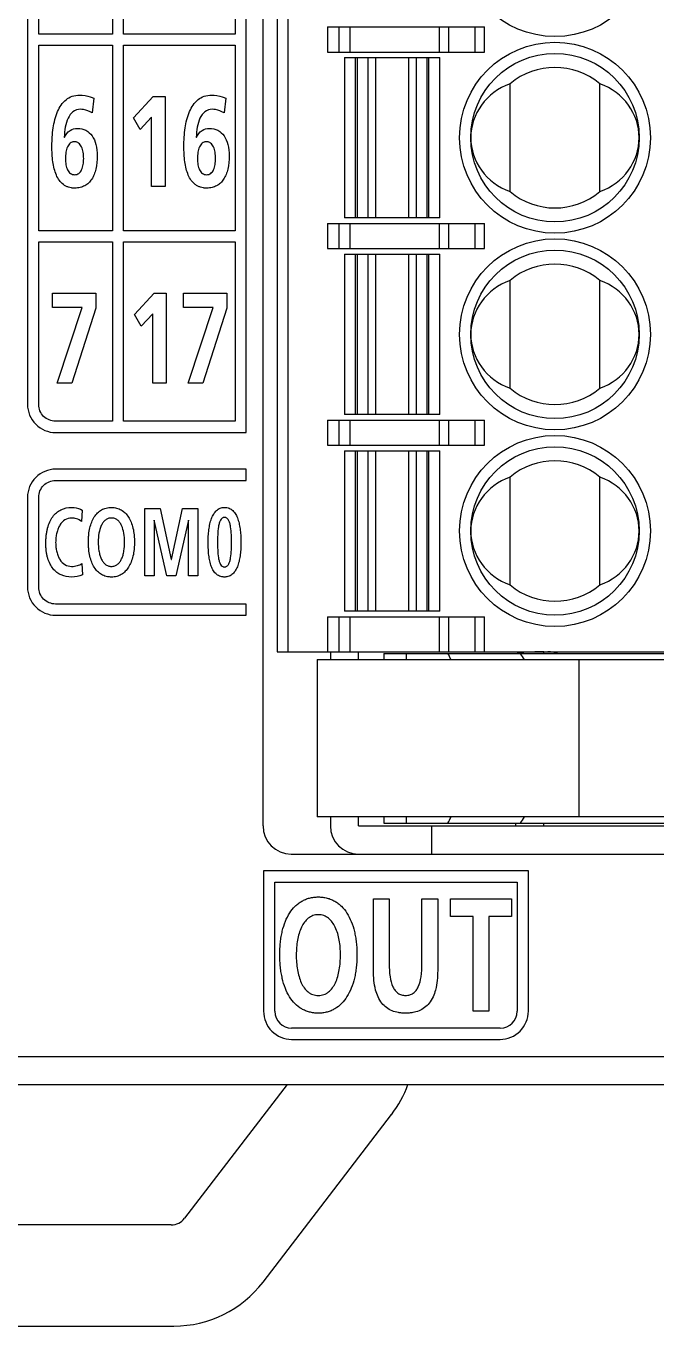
# Model space of a CAD drawing. Extents: x 174.2 to 222.4, y 163.3 to 260.6.
# Drawn here: x 198.95 to 210.17, y 163.34 to 186.47 of the extents above; entities that cross this region are included whole.
import ezdxf

# ---------------------------------------------------------------- set-up
doc = ezdxf.new("R2010")
doc.units = 0
doc.header["$LTSCALE"] = 23.1
doc.layers.get('0').update_dxf_attribs({"linetype": 'CONTINUOUS'})

msp = doc.modelspace()

# ---------------------------------------------------------------- linework, layer by layer
at = {"color": 7, "linetype": 'Continuous'}
for p, q in [((203.173, 172.235), (203.173, 250.235)), ((203.423, 207.635), (203.423, 175.335)), ((203.623, 175.335), (203.623, 207.635)), ((202.875, 179.237), (202.875, 207.23)), ((198.977, 206.73), (198.977, 179.737)), ((199.177, 186.33), (199.177, 189.63)), ((200.489, 189.63), (200.489, 186.33)), ((200.689, 186.33), (200.689, 189.63)), ((202.675, 189.63), (202.675, 186.33)), ((200.489, 186.33), (199.177, 186.33)), ((202.675, 186.33), (200.689, 186.33)), ((204.323, 186.46), (207.116, 186.46)), ((204.323, 186.46), (204.323, 186.01)), ((204.523, 186.46), (204.523, 186.01)), ((204.723, 186.01), (204.723, 186.46)), ((206.308, 186.46), (206.308, 186.01)), ((206.481, 186.01), (206.481, 186.46)), ((206.943, 186.46), (206.943, 186.01)), ((207.116, 186.01), (207.116, 186.46)), ((199.177, 186.13), (200.489, 186.13)), ((199.177, 182.829), (199.177, 186.13)), ((200.489, 186.13), (200.489, 182.829)), ((200.689, 186.13), (202.675, 186.13)), ((200.689, 182.829), (200.689, 186.13)), ((202.675, 186.13), (202.675, 182.829)), ((204.323, 186.01), (207.116, 186.01)), ((204.623, 185.91), (206.323, 185.91)), ((204.623, 185.91), (204.623, 183.06)), ((204.823, 183.06), (204.823, 185.91)), ((204.848, 185.91), (204.848, 183.06)), ((205.046, 183.06), (205.046, 185.91)), ((205.176, 185.91), (205.176, 183.06)), ((205.771, 183.06), (205.771, 185.91)), ((205.901, 185.91), (205.901, 183.06)), ((206.099, 183.06), (206.099, 185.91)), ((206.123, 185.91), (206.123, 183.06)), ((206.323, 183.06), (206.323, 185.91)), ((207.573, 183.525), (207.573, 185.446)), ((209.173, 183.525), (209.173, 185.446)), ((200.159, 185.186), (200.128, 184.927)), ((200.865, 184.84), (201.215, 185.216)), ((201.215, 185.216), (201.428, 185.216)), ((201.428, 185.216), (201.428, 183.615)), ((202.509, 185.186), (202.478, 184.927)), ((200.985, 184.631), (200.865, 184.84)), ((201.188, 184.851), (200.985, 184.631)), ((201.188, 183.615), (201.188, 184.851)), ((199.633, 184.496), (199.636, 184.491)), ((201.983, 184.496), (201.987, 184.491)), ((201.428, 183.615), (201.188, 183.615)), ((206.323, 183.06), (204.623, 183.06)), ((200.489, 182.829), (199.177, 182.829)), ((202.675, 182.829), (200.689, 182.829)), ((204.323, 182.96), (207.116, 182.96)), ((204.323, 182.96), (204.323, 182.51)), ((204.523, 182.96), (204.523, 182.51)), ((204.723, 182.51), (204.723, 182.96)), ((206.308, 182.96), (206.308, 182.51)), ((206.481, 182.51), (206.481, 182.96)), ((206.943, 182.96), (206.943, 182.51)), ((207.116, 182.51), (207.116, 182.96)), ((199.177, 182.629), (200.489, 182.629)), ((199.177, 179.737), (199.177, 182.629)), ((200.489, 182.629), (200.489, 179.438)), ((200.689, 182.629), (202.675, 182.629)), ((200.689, 179.438), (200.689, 182.629)), ((202.675, 182.629), (202.675, 179.438)), ((204.323, 182.51), (207.116, 182.51)), ((204.623, 182.41), (206.323, 182.41)), ((204.623, 182.41), (204.623, 179.56)), ((204.823, 179.56), (204.823, 182.41)), ((204.848, 182.41), (204.848, 179.56)), ((205.046, 179.56), (205.046, 182.41)), ((205.176, 182.41), (205.176, 179.56)), ((205.771, 179.56), (205.771, 182.41)), ((205.901, 182.41), (205.901, 179.56)), ((206.099, 179.56), (206.099, 182.41)), ((206.123, 182.41), (206.123, 179.56)), ((206.323, 179.56), (206.323, 182.41)), ((207.573, 180.025), (207.573, 181.946)), ((209.173, 180.025), (209.173, 181.946)), ((199.423, 181.716), (200.196, 181.716)), ((199.423, 181.463), (199.423, 181.716)), ((200.196, 181.716), (200.196, 181.45)), ((200.885, 181.34), (201.235, 181.716)), ((201.235, 181.716), (201.448, 181.716)), ((201.448, 181.716), (201.448, 180.115)), ((201.754, 181.716), (202.527, 181.716)), ((201.754, 181.463), (201.754, 181.716)), ((202.527, 181.716), (202.527, 181.45)), ((199.954, 181.463), (199.423, 181.463)), ((199.509, 180.115), (199.954, 181.463)), ((200.196, 181.45), (199.77, 180.115)), ((202.285, 181.463), (201.754, 181.463)), ((201.84, 180.115), (202.285, 181.463)), ((202.527, 181.45), (202.101, 180.115)), ((201.005, 181.131), (200.885, 181.34)), ((201.208, 181.351), (201.005, 181.131)), ((201.208, 180.115), (201.208, 181.351)), ((199.77, 180.115), (199.509, 180.115)), ((201.448, 180.115), (201.208, 180.115)), ((202.101, 180.115), (201.84, 180.115)), ((206.323, 179.56), (204.623, 179.56)), ((200.489, 179.438), (199.477, 179.438)), ((202.675, 179.438), (200.689, 179.438)), ((204.323, 179.46), (207.116, 179.46)), ((204.323, 179.46), (204.323, 179.01)), ((204.523, 179.46), (204.523, 179.01)), ((204.723, 179.01), (204.723, 179.46)), ((206.308, 179.46), (206.308, 179.01)), ((206.481, 179.01), (206.481, 179.46)), ((206.943, 179.46), (206.943, 179.01)), ((207.116, 179.01), (207.116, 179.46)), ((199.477, 179.237), (202.875, 179.237)), ((204.323, 179.01), (207.116, 179.01)), ((204.623, 178.91), (206.323, 178.91)), ((204.623, 178.91), (204.623, 176.06)), ((204.823, 176.06), (204.823, 178.91)), ((204.848, 178.91), (204.848, 176.06)), ((205.046, 176.06), (205.046, 178.91)), ((205.176, 178.91), (205.176, 176.06)), ((205.771, 176.06), (205.771, 178.91)), ((205.901, 178.91), (205.901, 176.06)), ((206.099, 176.06), (206.099, 178.91)), ((206.123, 178.91), (206.123, 176.06)), ((206.323, 176.06), (206.323, 178.91)), ((202.875, 178.585), (199.477, 178.585)), ((202.875, 178.385), (202.875, 178.585)), ((207.573, 176.525), (207.573, 178.446)), ((209.173, 176.525), (209.173, 178.446)), ((199.477, 178.385), (202.875, 178.385)), ((198.977, 178.085), (198.977, 176.486)), ((199.177, 176.486), (199.177, 178.085)), ((199.954, 177.855), (199.942, 177.653)), ((201.07, 177.885), (201.339, 177.885)), ((201.07, 176.686), (201.07, 177.885)), ((201.339, 177.885), (201.538, 176.976)), ((201.541, 176.976), (201.74, 177.885)), ((201.74, 177.885), (202.009, 177.885)), ((202.009, 177.885), (202.009, 176.686)), ((201.233, 177.675), (201.231, 177.672)), ((201.231, 177.672), (201.231, 176.686)), ((201.459, 176.686), (201.233, 177.675)), ((201.846, 177.675), (201.62, 176.686)), ((201.848, 177.675), (201.846, 177.675)), ((201.848, 176.686), (201.848, 177.675)), ((199.948, 176.904), (199.955, 176.703)), ((201.538, 176.976), (201.541, 176.976)), ((201.231, 176.686), (201.07, 176.686)), ((201.62, 176.686), (201.459, 176.686)), ((202.009, 176.686), (201.848, 176.686)), ((202.875, 176.185), (199.477, 176.185)), ((202.875, 175.986), (202.875, 176.185)), ((199.477, 175.986), (202.875, 175.986)), ((204.323, 175.96), (207.116, 175.96)), ((204.323, 175.96), (204.323, 175.335)), ((204.523, 175.96), (204.523, 175.335)), ((206.323, 176.06), (204.623, 176.06)), ((204.723, 175.335), (204.723, 175.96)), ((206.308, 175.96), (206.308, 175.335)), ((206.481, 175.335), (206.481, 175.96)), ((206.943, 175.96), (206.943, 175.335)), ((207.116, 175.335), (207.116, 175.96)), ((203.423, 175.335), (216.673, 175.335)), ((204.14, 175.195), (211.4, 175.195)), ((204.14, 175.195), (204.14, 172.395)), ((204.373, 175.335), (204.373, 175.195)), ((204.873, 175.195), (204.873, 175.335)), ((205.324, 175.305), (213.973, 175.305)), ((205.324, 175.305), (205.324, 175.195)), ((205.723, 175.305), (205.723, 175.195)), ((208.173, 175.305), (208.173, 175.335)), ((208.806, 172.395), (208.806, 175.195)), ((211.4, 172.395), (204.14, 172.395)), ((204.373, 172.395), (204.373, 172.235)), ((204.873, 172.235), (204.873, 172.395)), ((205.324, 172.395), (205.324, 172.285)), ((205.723, 172.395), (205.723, 172.285)), ((204.873, 172.235), (215.673, 172.235)), ((205.324, 172.285), (216.673, 172.285)), ((206.173, 172.235), (206.173, 171.735)), ((207.673, 172.285), (207.673, 172.235)), ((208.173, 172.235), (208.173, 172.285)), ((203.673, 171.735), (216.673, 171.735)), ((207.899, 171.436), (203.183, 171.436)), ((203.183, 171.436), (203.183, 168.937)), ((203.382, 171.236), (207.699, 171.236)), ((203.382, 168.937), (203.382, 171.236)), ((207.699, 171.236), (207.699, 168.937)), ((207.899, 168.937), (207.899, 171.436)), ((205.14, 170.937), (205.421, 170.937)), ((205.14, 169.66), (205.14, 170.937)), ((205.421, 170.937), (205.421, 169.783)), ((206.003, 170.937), (206.284, 170.937)), ((206.003, 169.783), (206.003, 170.937)), ((206.284, 170.937), (206.284, 169.66)), ((206.513, 170.937), (207.598, 170.937)), ((206.513, 170.622), (206.513, 170.937)), ((207.598, 170.937), (207.598, 170.622)), ((206.915, 170.622), (206.513, 170.622)), ((206.915, 168.938), (206.915, 170.622)), ((207.598, 170.622), (207.196, 170.622)), ((207.196, 170.622), (207.196, 168.938)), ((207.196, 168.938), (206.915, 168.938)), ((207.399, 168.637), (203.683, 168.637)), ((203.683, 168.437), (207.399, 168.437)), ((174.173, 168.135), (222.273, 168.135)), ((174.673, 167.635), (221.773, 167.635)), ((203.604, 167.635), (201.776, 165.253)), ((203.174, 164.118), (205.46, 167.097)), ((201.538, 165.135), (188.909, 165.135)), ((188.86, 163.335), (201.587, 163.335))]:
    msp.add_line(p, q, dxfattribs=at)
for centre, radius in [((208.373, 187.985), 1.7), ((208.373, 184.485), 1.7), ((208.373, 184.485), 1.5), ((208.373, 180.985), 1.7), ((208.373, 180.985), 1.5), ((208.373, 177.485), 1.7), ((208.373, 177.485), 1.5)]:
    msp.add_circle(centre, radius, dxfattribs=at)
for centre, radius, start, end in [((208.373, 184.485), 1.25, 50.2082, 129.7918), ((208.373, 184.485), 1.25, 230.2082, 309.7918), ((208.373, 180.985), 1.25, 50.2082, 129.7918), ((208.373, 180.985), 1.25, 230.2082, 309.7918), ((208.373, 177.485), 1.25, 50.2082, 129.7918), ((208.373, 177.485), 1.25, 230.2082, 309.7918), ((203.916, 173.892), 2.915, 26.5634, 29.0074), ((205.337, 173.716), 2.899, 30.6779, 33.2404), ((208.248, 174.835), 0.5, 70.0515, 90), ((203.923, 173.695), 2.907, 330.9893, 333.4399), ((205.337, 173.875), 2.899, 326.7596, 329.3221), ((203.673, 172.235), 0.5, 180, 270), ((204.873, 172.235), 0.5, 180, 270), ((203.683, 168.937), 0.3, 180.0595, 270.0062), ((207.399, 168.937), 0.3, 270.0455, 359.9545), ((203.873, 168.314), 2, 322.4959, 340.1359), ((201.538, 165.435), 0.3, 270, 322.4959), ((201.587, 165.335), 2, 270, 322.4959)]:
    msp.add_arc(centre, radius, start, end, dxfattribs=at)
for centre, major_axis, ratio, start_param, end_param in [((207.979, 184.485), (1.105, 0), 0.93405, 1.94622, 4.336965), ((208.768, 184.485), (1.105, 0), 0.93405, -1.195373, 1.195373), ((207.979, 180.985), (1.105, 0), 0.93405, 1.94622, 4.336965), ((208.768, 180.985), (1.105, 0), 0.93405, 5.087813, 7.478558), ((207.979, 177.485), (1.105, 0), 0.93405, 1.94622, 4.336965), ((208.768, 177.485), (1.105, 0), 0.93405, 5.087813, 7.478558), ((208.173, 175.292), (0.5, 0), 0.087489, 7.853982, 9.104556)]:
    msp.add_ellipse(centre, major_axis=major_axis, ratio=ratio, start_param=start_param, end_param=end_param, dxfattribs=at)
for points, knots in [([(199.414, 184.387), (199.414, 184.424), (199.418, 184.514), (199.438, 184.705), (199.493, 184.942), (199.62, 185.144), (199.774, 185.231), (199.861, 185.243), (199.906, 185.243)], [0, 0, 0, 0, 0.099849, 0.248545, 0.525885, 0.763817, 0.877023, 1, 1, 1, 1]), ([(199.906, 185.243), (199.97, 185.243), (200.058, 185.229), (200.138, 185.195), (200.159, 185.186)], [0, 0, 0, 0, 0.742382, 1, 1, 1, 1]), ([(201.764, 184.387), (201.765, 184.424), (201.769, 184.514), (201.789, 184.705), (201.843, 184.942), (201.971, 185.144), (202.125, 185.231), (202.212, 185.243), (202.256, 185.243)], [0, 0, 0, 0, 0.099872, 0.248603, 0.525999, 0.763933, 0.877096, 1, 1, 1, 1]), ([(202.256, 185.243), (202.321, 185.243), (202.409, 185.229), (202.489, 185.195), (202.509, 185.186)], [0, 0, 0, 0, 0.743083, 1, 1, 1, 1]), ([(199.918, 184.991), (199.872, 184.991), (199.775, 184.958), (199.689, 184.828), (199.645, 184.671), (199.635, 184.555), (199.633, 184.496)], [0, 0, 0, 0, 0.220578, 0.449407, 0.714813, 1, 1, 1, 1]), ([(200.128, 184.927), (200.081, 184.954), (200.011, 184.985), (199.937, 184.991), (199.918, 184.991)], [0, 0, 0, 0, 0.737564, 1, 1, 1, 1]), ([(202.268, 184.991), (202.222, 184.991), (202.125, 184.958), (202.039, 184.828), (201.996, 184.671), (201.985, 184.555), (201.983, 184.496)], [0, 0, 0, 0, 0.220554, 0.449329, 0.714748, 1, 1, 1, 1]), ([(202.478, 184.927), (202.431, 184.954), (202.362, 184.985), (202.288, 184.991), (202.268, 184.991)], [0, 0, 0, 0, 0.737349, 1, 1, 1, 1]), ([(199.636, 184.491), (199.66, 184.537), (199.72, 184.623), (199.822, 184.651), (199.868, 184.651)], [0, 0, 0, 0, 0.531827, 1, 1, 1, 1]), ([(199.868, 184.651), (199.92, 184.651), (200.023, 184.63), (200.142, 184.519), (200.207, 184.355), (200.219, 184.231), (200.219, 184.163)], [0, 0, 0, 0, 0.229604, 0.449097, 0.69907, 1, 1, 1, 1]), ([(201.987, 184.491), (202.011, 184.537), (202.07, 184.624), (202.173, 184.651), (202.219, 184.651)], [0, 0, 0, 0, 0.531475, 1, 1, 1, 1]), ([(202.219, 184.651), (202.27, 184.651), (202.374, 184.63), (202.493, 184.519), (202.557, 184.355), (202.569, 184.231), (202.569, 184.163)], [0, 0, 0, 0, 0.229592, 0.449018, 0.698992, 1, 1, 1, 1]), ([(199.808, 184.413), (199.803, 184.413), (199.792, 184.411), (199.768, 184.406), (199.739, 184.39), (199.711, 184.36), (199.68, 184.306), (199.658, 184.221), (199.654, 184.149), (199.654, 184.111)], [0, 0, 0, 0, 0.037837, 0.091558, 0.195409, 0.303068, 0.420525, 0.690532, 1, 1, 1, 1]), ([(199.82, 183.826), (199.846, 183.826), (199.9, 183.845), (199.947, 183.919), (199.973, 184.01), (199.981, 184.115), (199.973, 184.222), (199.95, 184.305), (199.919, 184.359), (199.891, 184.389), (199.861, 184.406), (199.836, 184.412), (199.82, 184.413), (199.81, 184.413), (199.808, 184.413)], [0, 0, 0, 0, 0.102174, 0.211953, 0.341264, 0.482877, 0.635214, 0.770173, 0.82937, 0.883663, 0.935722, 0.962441, 0.990521, 1, 1, 1, 1]), ([(202.158, 184.413), (202.154, 184.413), (202.142, 184.411), (202.119, 184.406), (202.089, 184.39), (202.061, 184.36), (202.03, 184.306), (202.009, 184.221), (202.004, 184.149), (202.004, 184.111)], [0, 0, 0, 0, 0.037846, 0.091561, 0.195363, 0.302963, 0.420384, 0.690414, 1, 1, 1, 1]), ([(202.171, 183.826), (202.196, 183.826), (202.25, 183.845), (202.298, 183.919), (202.323, 184.01), (202.331, 184.115), (202.323, 184.222), (202.301, 184.305), (202.27, 184.359), (202.241, 184.389), (202.212, 184.406), (202.186, 184.412), (202.17, 184.413), (202.161, 184.413), (202.158, 184.413)], [0, 0, 0, 0, 0.102199, 0.212027, 0.341329, 0.482887, 0.635165, 0.770113, 0.829327, 0.883649, 0.935732, 0.962454, 0.990527, 1, 1, 1, 1]), ([(200.219, 184.163), (200.219, 184.084), (200.209, 183.97), (200.168, 183.831), (200.125, 183.746), (200.069, 183.676), (200.01, 183.634), (199.958, 183.61), (199.915, 183.597), (199.869, 183.589), (199.827, 183.587), (199.79, 183.588), (199.752, 183.592), (199.708, 183.602), (199.659, 183.623), (199.601, 183.659), (199.54, 183.724), (199.487, 183.821), (199.451, 183.934), (199.427, 184.06), (199.415, 184.194), (199.413, 184.304), (199.413, 184.369), (199.414, 184.387)], [0, 0, 0, 0, 0.13221, 0.189546, 0.241807, 0.290403, 0.337554, 0.361534, 0.386277, 0.412176, 0.439609, 0.456604, 0.472858, 0.503552, 0.532594, 0.56084, 0.617656, 0.678341, 0.744501, 0.815977, 0.891592, 0.969602, 1, 1, 1, 1]), ([(202.569, 184.163), (202.569, 184.084), (202.56, 183.97), (202.518, 183.831), (202.475, 183.746), (202.419, 183.676), (202.36, 183.634), (202.308, 183.61), (202.265, 183.597), (202.219, 183.589), (202.177, 183.587), (202.14, 183.588), (202.102, 183.592), (202.058, 183.602), (202.009, 183.623), (201.951, 183.659), (201.89, 183.724), (201.838, 183.821), (201.801, 183.934), (201.778, 184.06), (201.766, 184.194), (201.763, 184.304), (201.764, 184.369), (201.764, 184.387)], [0, 0, 0, 0, 0.132212, 0.189542, 0.241795, 0.290385, 0.337539, 0.36153, 0.386289, 0.412212, 0.439676, 0.456672, 0.472925, 0.503614, 0.532648, 0.560884, 0.617681, 0.67835, 0.744501, 0.815974, 0.891589, 0.969601, 1, 1, 1, 1]), ([(199.654, 184.111), (199.654, 184.074), (199.659, 184.006), (199.685, 183.914), (199.738, 183.842), (199.794, 183.826), (199.82, 183.826)], [0, 0, 0, 0, 0.298372, 0.559959, 0.782031, 1, 1, 1, 1]), ([(202.004, 184.111), (202.004, 184.074), (202.009, 184.006), (202.036, 183.914), (202.089, 183.842), (202.144, 183.826), (202.171, 183.826)], [0, 0, 0, 0, 0.298497, 0.560104, 0.782072, 1, 1, 1, 1]), ([(198.977, 179.737), (198.977, 179.61), (199.085, 179.345), (199.35, 179.237), (199.477, 179.237)], [0, 0, 0, 0, 0.499879, 1, 1, 1, 1]), ([(199.477, 179.438), (199.401, 179.438), (199.242, 179.501), (199.177, 179.661), (199.177, 179.737)], [0, 0, 0, 0, 0.500672, 1, 1, 1, 1]), ([(199.177, 178.085), (199.177, 178.162), (199.242, 178.321), (199.401, 178.385), (199.477, 178.385)], [0, 0, 0, 0, 0.499918, 1, 1, 1, 1]), ([(199.764, 176.665), (199.701, 176.665), (199.605, 176.682), (199.497, 176.746), (199.428, 176.813), (199.374, 176.899), (199.341, 176.984), (199.323, 177.06), (199.312, 177.124), (199.307, 177.18), (199.305, 177.228), (199.304, 177.265), (199.305, 177.302), (199.307, 177.351), (199.312, 177.409), (199.322, 177.475), (199.339, 177.555), (199.37, 177.646), (199.423, 177.739), (199.49, 177.813), (199.599, 177.886), (199.699, 177.905), (199.764, 177.905)], [0, 0, 0, 0, 0.109196, 0.161529, 0.215182, 0.272673, 0.336371, 0.371229, 0.408375, 0.44801, 0.468822, 0.490325, 0.512156, 0.533391, 0.574113, 0.612601, 0.648978, 0.715936, 0.776511, 0.832685, 0.886943, 1, 1, 1, 1]), ([(199.761, 177.716), (199.72, 177.716), (199.635, 177.692), (199.561, 177.609), (199.52, 177.526), (199.497, 177.452), (199.485, 177.384), (199.48, 177.327), (199.479, 177.282), (199.48, 177.237), (199.485, 177.181), (199.497, 177.114), (199.52, 177.04), (199.561, 176.959), (199.637, 176.877), (199.723, 176.854), (199.764, 176.854)], [0, 0, 0, 0, 0.106579, 0.21836, 0.281155, 0.349161, 0.422396, 0.460924, 0.500659, 0.540134, 0.578337, 0.650776, 0.717888, 0.779855, 0.891062, 1, 1, 1, 1]), ([(199.942, 177.653), (199.915, 177.675), (199.857, 177.709), (199.791, 177.716), (199.761, 177.716)], [0, 0, 0, 0, 0.538965, 1, 1, 1, 1]), ([(199.764, 177.905), (199.779, 177.905), (199.845, 177.9), (199.909, 177.88), (199.954, 177.855)], [0, 0, 0, 0, 0.224961, 1, 1, 1, 1]), ([(200.456, 176.666), (200.446, 176.666), (200.419, 176.668), (200.364, 176.679), (200.293, 176.707), (200.221, 176.764), (200.163, 176.84), (200.118, 176.932), (200.085, 177.039), (200.07, 177.138), (200.064, 177.222), (200.062, 177.289), (200.064, 177.355), (200.07, 177.44), (200.086, 177.537), (200.118, 177.643), (200.164, 177.734), (200.222, 177.809), (200.294, 177.864), (200.365, 177.892), (200.425, 177.903), (200.457, 177.905), (200.473, 177.905)], [0, 0, 0, 0, 0.019821, 0.048178, 0.102456, 0.156566, 0.21343, 0.275049, 0.342565, 0.416486, 0.455906, 0.496939, 0.537889, 0.577147, 0.650574, 0.717468, 0.778453, 0.834764, 0.88844, 0.942355, 0.970512, 1, 1, 1, 1]), ([(200.473, 177.716), (200.463, 177.716), (200.443, 177.715), (200.406, 177.705), (200.363, 177.681), (200.322, 177.637), (200.278, 177.559), (200.245, 177.441), (200.234, 177.288), (200.243, 177.157), (200.265, 177.058), (200.288, 176.991), (200.32, 176.935), (200.361, 176.89), (200.404, 176.865), (200.442, 176.856), (200.462, 176.854), (200.473, 176.854)], [0, 0, 0, 0, 0.027897, 0.054467, 0.106386, 0.160631, 0.219544, 0.351726, 0.495967, 0.643385, 0.71286, 0.777619, 0.83701, 0.891668, 0.944252, 0.971369, 1, 1, 1, 1]), ([(200.473, 177.905), (200.489, 177.905), (200.52, 177.903), (200.58, 177.892), (200.65, 177.863), (200.722, 177.807), (200.781, 177.732), (200.827, 177.641), (200.86, 177.535), (200.876, 177.438), (200.882, 177.355), (200.884, 177.289), (200.882, 177.223), (200.876, 177.139), (200.86, 177.041), (200.827, 176.934), (200.782, 176.842), (200.723, 176.766), (200.651, 176.708), (200.581, 176.679), (200.521, 176.667), (200.483, 176.665), (200.462, 176.665), (200.456, 176.666)], [0, 0, 0, 0, 0.028638, 0.056079, 0.108932, 0.161897, 0.217597, 0.277813, 0.343571, 0.415341, 0.453543, 0.493269, 0.533077, 0.571436, 0.643692, 0.710059, 0.770897, 0.827141, 0.880535, 0.933747, 0.961385, 0.990263, 1, 1, 1, 1]), ([(200.473, 176.854), (200.483, 176.854), (200.503, 176.856), (200.541, 176.865), (200.585, 176.89), (200.626, 176.935), (200.657, 176.991), (200.681, 177.058), (200.703, 177.157), (200.712, 177.288), (200.7, 177.441), (200.668, 177.559), (200.624, 177.637), (200.583, 177.681), (200.54, 177.705), (200.503, 177.715), (200.483, 177.716), (200.473, 177.716)], [0, 0, 0, 0, 0.028678, 0.055827, 0.108438, 0.16309, 0.222459, 0.287193, 0.356647, 0.504033, 0.648242, 0.780377, 0.839268, 0.893508, 0.945453, 0.972056, 1, 1, 1, 1]), ([(202.196, 177.282), (202.196, 177.284), (202.196, 177.289), (202.196, 177.298), (202.196, 177.315), (202.196, 177.339), (202.197, 177.367), (202.199, 177.404), (202.203, 177.451), (202.209, 177.506), (202.217, 177.559), (202.23, 177.627), (202.252, 177.704), (202.29, 177.786), (202.341, 177.852), (202.396, 177.889), (202.446, 177.903), (202.48, 177.906), (202.508, 177.905), (202.536, 177.901), (202.569, 177.891), (202.605, 177.873), (202.647, 177.839), (202.691, 177.78), (202.728, 177.696), (202.753, 177.6), (202.769, 177.496), (202.776, 177.407), (202.779, 177.335), (202.779, 177.3), (202.779, 177.282)], [0, 0, 0, 0, 0.004648, 0.0093, 0.018617, 0.037283, 0.055959, 0.074609, 0.111683, 0.148223, 0.183962, 0.218656, 0.284048, 0.343259, 0.396448, 0.446171, 0.471557, 0.498465, 0.513252, 0.527417, 0.554397, 0.58051, 0.606684, 0.66161, 0.722125, 0.788156, 0.858114, 0.929646, 0.965154, 1, 1, 1, 1]), ([(202.611, 177.282), (202.611, 177.327), (202.611, 177.42), (202.602, 177.536), (202.583, 177.624), (202.563, 177.677), (202.536, 177.711), (202.508, 177.724), (202.486, 177.727), (202.464, 177.724), (202.438, 177.711), (202.411, 177.677), (202.391, 177.624), (202.373, 177.536), (202.364, 177.42), (202.364, 177.327), (202.364, 177.282)], [0, 0, 0, 0, 0.13641, 0.284587, 0.351603, 0.409102, 0.456488, 0.478249, 0.500812, 0.522889, 0.544265, 0.591194, 0.6485, 0.715442, 0.863591, 1, 1, 1, 1]), ([(202.779, 177.282), (202.779, 177.264), (202.779, 177.229), (202.776, 177.158), (202.769, 177.069), (202.753, 176.966), (202.727, 176.871), (202.69, 176.788), (202.646, 176.731), (202.604, 176.697), (202.568, 176.679), (202.536, 176.67), (202.508, 176.666), (202.486, 176.665), (202.463, 176.666), (202.434, 176.67), (202.399, 176.68), (202.363, 176.7), (202.32, 176.735), (202.276, 176.795), (202.241, 176.881), (202.222, 176.961), (202.211, 177.028), (202.204, 177.08), (202.2, 177.132), (202.198, 177.175), (202.197, 177.209), (202.196, 177.23), (202.196, 177.246), (202.196, 177.258), (202.196, 177.268), (202.196, 177.276), (202.196, 177.28), (202.196, 177.282)], [0, 0, 0, 0, 0.035, 0.070568, 0.141993, 0.211633, 0.277243, 0.337341, 0.391941, 0.417996, 0.444011, 0.470891, 0.484995, 0.499712, 0.515328, 0.53022, 0.558404, 0.585484, 0.612479, 0.66879, 0.730338, 0.796703, 0.831085, 0.865805, 0.900476, 0.934688, 0.951488, 0.968011, 0.976151, 0.9842, 0.992152, 0.99609, 1, 1, 1, 1]), ([(202.364, 177.282), (202.364, 177.238), (202.364, 177.146), (202.372, 177.032), (202.391, 176.945), (202.411, 176.893), (202.437, 176.859), (202.464, 176.846), (202.486, 176.843), (202.508, 176.846), (202.536, 176.859), (202.563, 176.893), (202.584, 176.945), (202.602, 177.032), (202.611, 177.146), (202.611, 177.238), (202.611, 177.282)], [0, 0, 0, 0, 0.135621, 0.283394, 0.350283, 0.407671, 0.454954, 0.47668, 0.499233, 0.52222, 0.544298, 0.592017, 0.649599, 0.716568, 0.864377, 1, 1, 1, 1]), ([(199.764, 176.854), (199.798, 176.854), (199.862, 176.864), (199.924, 176.886), (199.948, 176.904)], [0, 0, 0, 0, 0.534623, 1, 1, 1, 1]), ([(199.477, 176.185), (199.401, 176.185), (199.242, 176.25), (199.177, 176.409), (199.177, 176.486)], [0, 0, 0, 0, 0.500082, 1, 1, 1, 1]), ([(204.138, 168.904), (204.131, 168.904), (204.111, 168.905), (204.064, 168.909), (204, 168.921), (203.928, 168.945), (203.838, 168.989), (203.738, 169.068), (203.64, 169.194), (203.564, 169.348), (203.521, 169.494), (203.496, 169.621), (203.482, 169.724), (203.475, 169.813), (203.473, 169.887), (203.472, 169.943), (203.473, 170), (203.475, 170.073), (203.482, 170.162), (203.496, 170.264), (203.521, 170.391), (203.565, 170.535), (203.641, 170.686), (203.724, 170.791), (203.801, 170.857), (203.863, 170.898), (203.93, 170.931), (204.002, 170.954), (204.065, 170.966), (204.118, 170.971), (204.145, 170.971), (204.159, 170.971)], [0, 0, 0, 0, 0.00753, 0.022192, 0.050525, 0.077932, 0.104864, 0.158868, 0.215575, 0.276983, 0.344237, 0.380255, 0.417889, 0.457143, 0.477375, 0.498005, 0.518623, 0.53882, 0.577943, 0.615379, 0.651146, 0.717806, 0.778594, 0.834752, 0.861752, 0.888434, 0.915178, 0.9424, 0.970528, 0.985072, 1, 1, 1, 1]), ([(204.159, 170.971), (204.172, 170.971), (204.199, 170.971), (204.251, 170.966), (204.314, 170.954), (204.386, 170.93), (204.452, 170.897), (204.514, 170.856), (204.591, 170.789), (204.674, 170.683), (204.751, 170.531), (204.796, 170.387), (204.821, 170.261), (204.835, 170.16), (204.844, 170.053), (204.847, 169.943), (204.844, 169.833), (204.835, 169.726), (204.822, 169.624), (204.796, 169.497), (204.752, 169.352), (204.675, 169.198), (204.577, 169.071), (204.477, 168.991), (204.387, 168.946), (204.315, 168.922), (204.252, 168.909), (204.199, 168.904), (204.165, 168.903), (204.145, 168.904), (204.138, 168.904)], [0, 0, 0, 0, 0.014564, 0.028774, 0.056326, 0.08309, 0.109484, 0.1359, 0.162694, 0.218494, 0.278791, 0.344625, 0.379805, 0.416517, 0.454768, 0.49455, 0.534379, 0.572759, 0.609667, 0.645095, 0.711519, 0.772433, 0.82878, 0.882313, 0.908887, 0.935826, 0.963566, 0.977883, 0.992566, 1, 1, 1, 1]), ([(204.159, 170.656), (204.142, 170.656), (204.109, 170.654), (204.046, 170.638), (203.975, 170.597), (203.907, 170.524), (203.833, 170.394), (203.778, 170.197), (203.762, 169.985), (203.768, 169.809), (203.784, 169.679), (203.811, 169.557), (203.85, 169.447), (203.903, 169.353), (203.961, 169.29), (204.015, 169.254), (204.059, 169.234), (204.108, 169.221), (204.141, 169.219), (204.159, 169.219)], [0, 0, 0, 0, 0.027957, 0.054576, 0.106558, 0.160827, 0.219737, 0.35189, 0.496121, 0.57074, 0.643497, 0.712848, 0.777479, 0.83677, 0.891379, 0.917755, 0.944169, 0.971321, 1, 1, 1, 1]), ([(204.159, 169.219), (204.176, 169.219), (204.21, 169.221), (204.258, 169.234), (204.302, 169.254), (204.356, 169.29), (204.415, 169.353), (204.468, 169.447), (204.507, 169.557), (204.534, 169.679), (204.549, 169.809), (204.556, 169.985), (204.54, 170.197), (204.485, 170.394), (204.411, 170.524), (204.342, 170.597), (204.271, 170.638), (204.209, 170.654), (204.176, 170.656), (204.159, 170.656)], [0, 0, 0, 0, 0.028704, 0.055877, 0.082306, 0.108692, 0.16331, 0.222594, 0.287212, 0.356544, 0.429281, 0.503877, 0.648067, 0.780188, 0.839093, 0.89337, 0.945378, 0.972017, 1, 1, 1, 1]), ([(206.284, 169.66), (206.284, 169.544), (206.269, 169.341), (206.172, 169.112), (206.054, 168.998), (205.953, 168.941), (205.858, 168.915), (205.777, 168.905), (205.712, 168.903), (205.647, 168.905), (205.566, 168.915), (205.471, 168.941), (205.37, 168.998), (205.252, 169.112), (205.155, 169.341), (205.14, 169.544), (205.14, 169.66)], [0, 0, 0, 0, 0.16047, 0.281111, 0.333895, 0.385991, 0.440553, 0.469563, 0.5, 0.530437, 0.559447, 0.614009, 0.666105, 0.718889, 0.83953, 1, 1, 1, 1]), ([(205.421, 169.783), (205.421, 169.705), (205.427, 169.566), (205.466, 169.404), (205.521, 169.307), (205.573, 169.256), (205.627, 169.23), (205.674, 169.22), (205.712, 169.218), (205.75, 169.22), (205.797, 169.23), (205.851, 169.256), (205.903, 169.307), (205.958, 169.404), (205.997, 169.566), (206.003, 169.705), (206.003, 169.783)], [0, 0, 0, 0, 0.164224, 0.294762, 0.34892, 0.398306, 0.446936, 0.472628, 0.500038, 0.527408, 0.553071, 0.601672, 0.651054, 0.70522, 0.835774, 1, 1, 1, 1])]:
    msp.add_open_spline(points, degree=3, knots=knots, dxfattribs=at)
for points in [[(199.477, 178.585), (199.35, 178.585), (199.085, 178.478), (198.977, 178.213), (198.977, 178.085)], [(199.955, 176.703), (199.894, 176.683), (199.829, 176.665), (199.764, 176.665)], [(198.977, 176.486), (198.977, 176.358), (199.085, 176.093), (199.35, 175.986), (199.477, 175.986)], [(203.183, 168.937), (203.183, 168.809), (203.29, 168.544), (203.555, 168.437), (203.683, 168.437)], [(207.399, 168.437), (207.526, 168.437), (207.791, 168.544), (207.899, 168.809), (207.899, 168.937)]]:
    msp.add_open_spline(points, degree=3, dxfattribs=at)

doc.saveas('drawing.dxf')
